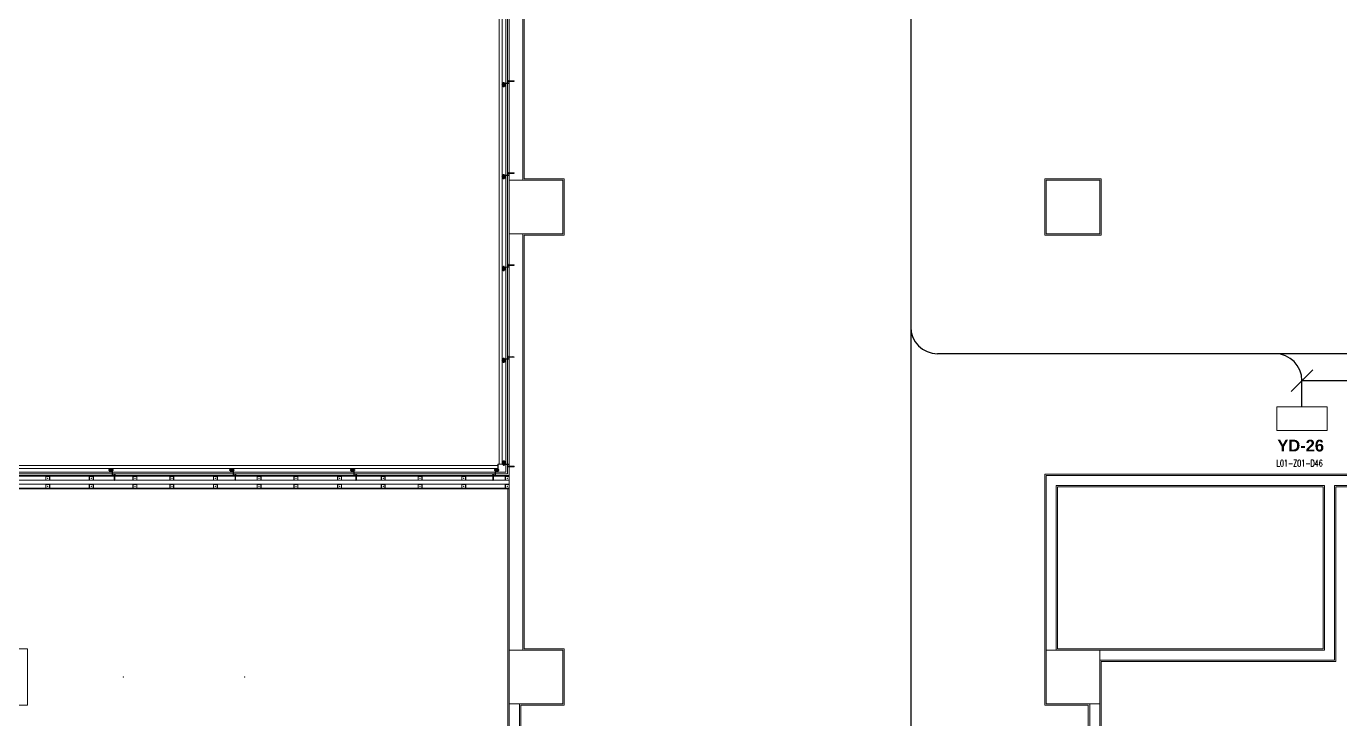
# Model space of a CAD drawing. Extents: x -3709 to 34962, y 0 to 8245.
# Drawn here: x 9076 to 11034, y 990 to 2022 of the extents above; entities that cross this region are included whole.
import ezdxf

# ---------------------------------------------------------------- set-up
doc = ezdxf.new("R2010")
doc.units = 0
doc.layers.get('0').update_dxf_attribs({"color": 9, "lineweight": 9})
for name, color, linetype, lineweight in [('00', 9, 'Continuous', 9), ('01', 9, 'Continuous', 9), ('06D', 9, 'Continuous', 9), ('10', 9, 'Continuous', 9), ('10A', 9, 'Continuous', 9), ('11', 9, 'Continuous', 9), ('14', 9, 'Continuous', 9), ('33', 9, 'BATTING', 9), ('E-DEDEKTÖR NUMARALARI', 20, 'Continuous', 30), ('E-MODÜL HATTI', 6, 'Continuous', 30), ('E-YAZI', 7, 'Continuous', 30), ('EQ LIST', 7, 'Continuous', 13), ('H-DAMPER', 1, 'Continuous', 13)]:
    doc.layers.add(name, color=color, linetype=linetype, lineweight=lineweight)
doc.styles.add('E-YAZI', font='txttw.shx')
doc.linetypes.add('BATTING', pattern='A,0.0001,-0.1,[134,ltypeshp.shx,S=0.1,R=0,X=-0.1,Y=0],-0.2,[134,ltypeshp.shx,S=0.1,R=180,X=0.1,Y=0],-0.1', length=0.4001)

# ---------------------------------------------------------------- blocks, each defined once
blk = doc.blocks.new('p-kolon-80x80-vw')
at = {"layer": '01'}
blk.add_lwpolyline([(-40, -40), (-40, 40), (40, 40), (40, -40)], close=True, dxfattribs=at)
blk = doc.blocks.new('cxvxv')
for p, q in [((-21988.4, 8561, 0), (-21988.4, 8560.3, 0)), ((-21988.4, 8560.3, 0), (-21986.6, 8560.3, 0)), ((-21988.4, 8555.4, 0), (-21986.6, 8555.4, 0)), ((-21988.4, 8554.7, 0), (-21988.4, 8555.4, 0)), ((-21986.9, 8561.1, 0), (-21988.2, 8561.1, 0)), ((-21988, 8561.2, 0), (-21987, 8561.3, 0)), ((-21988, 8561.3, 0), (-21988, 8561.3, 0)), ((-21988, 8561.2, 0), (-21988, 8561.3, 0)), ((-21988, 8561.3, 0), (-21987.9, 8561.3, 0)), ((-21988, 8561.1, 0), (-21987, 8561.2, 0)), ((-21988, 8561.1, 0), (-21988, 8561.2, 0)), ((-21988, 8561.2, 0), (-21988, 8561.2, 0)), ((-21988, 8561.1, 0), (-21988, 8561.1, 0)), ((-21988, 8561.1, 0), (-21988, 8561.1, 0)), ((-21988, 8561.1, 0), (-21988, 8561.1, 0)), ((-21988, 8561, 0), (-21988, 8560.3, 0)), ((-21988, 8560.3, 0), (-21987, 8560.3, 0)), ((-21988, 8560.3, 0), (-21988, 8560.3, 0)), ((-21988, 8560.1, 0), (-21988, 8555.6, 0)), ((-21988, 8555.4, 0), (-21987, 8555.4, 0)), ((-21988, 8554.7, 0), (-21988, 8555.4, 0)), ((-21988, 8555.4, 0), (-21988, 8555.4, 0)), ((-21987.5, 8561.3, 0), (-21987.9, 8561.3, 0)), ((-21987.7, 8561, 0), (-21987.7, 8561.1, 0)), ((-21987.7, 8561.1, 0), (-21987.7, 8561.1, 0)), ((-21987.5, 8561.3, 0), (-21987.1, 8561.3, 0)), ((-21987.1, 8561.3, 0), (-21987.1, 8561.2, 0)), ((-21987, 8561.3, 0), (-21987.1, 8561.3, 0)), ((-21987.1, 8561.3, 0), (-21987, 8561.3, 0)), ((-21987, 8561.3, 0), (-21987.1, 8561.3, 0)), ((-21987, 8561.3, 0), (-21987.1, 8561.3, 0)), ((-21987.1, 8561.2, 0), (-21987, 8561.2, 0)), ((-21987, 8561.2, 0), (-21987.1, 8561.2, 0)), ((-21987.1, 8561.2, 0), (-21987.1, 8561.1, 0)), ((-21987.1, 8561.1, 0), (-21987, 8561.1, 0)), ((-21987.1, 8560.6, 0), (-21987.1, 8561, 0)), ((-21987.1, 8560.6, 0), (-21987.1, 8560.3, 0)), ((-21987.1, 8560.3, 0), (-21987.1, 8560.3, 0)), ((-21987.1, 8555.6, 0), (-21987.1, 8560.1, 0)), ((-21987.1, 8555.1, 0), (-21987.1, 8555.4, 0)), ((-21987.1, 8555.4, 0), (-21987.1, 8555.4, 0)), ((-21987.1, 8555.1, 0), (-21987.1, 8554.7, 0)), ((-21987, 8560.3, 0), (-21987, 8560.3, 0)), ((-21987, 8555.6, 0), (-21987, 8560.1, 0)), ((-21987, 8555.4, 0), (-21987, 8555.4, 0)), ((-21986.6, 8560.3, 0), (-21986.6, 8561, 0)), ((-21986.6, 8555.4, 0), (-21986.6, 8554.7, 0)), ((-21986.9, 8554.7, 0), (-21988.2, 8554.7, 0))]:
    blk.add_line(p, q)
at = {"elevation": 0}
for points in [[(-21986.3, 8560.1), (-21988.7, 8560.1), (-21988.7, 8560.3), (-21986.3, 8560.3)], [(-21986.3, 8555.6), (-21988.7, 8555.6), (-21988.7, 8555.4), (-21986.3, 8555.4)]]:
    blk.add_lwpolyline(points, close=True, dxfattribs=at)
for points in [[(-21988, 8560.3), (-21988, 8560.3)], [(-21988, 8560.1), (-21988, 8555.6)], [(-21988, 8555.4), (-21988, 8555.4)]]:
    blk.add_lwpolyline(points, dxfattribs=at)
for centre, radius, start, end in [((-21988.2, 8560.8, 0), 0.315, 45.8497, 134.1503), ((-21987.5, 8560, 0), 1.12, 66.8701, 113.1299), ((-21987.5, 8560, 0), 1.12, 66.8701, 113.1299), ((-21986.9, 8560.8, 0), 0.313, 45.449, 134.551), ((-21988.2, 8555, 0), 0.315, 225.8497, 314.1503), ((-21987.5, 8555.8, 0), 1.12, 246.8701, 293.1299), ((-21987.5, 8555.8, 0), 1.12, 246.8701, 293.1299), ((-21986.9, 8555, 0), 0.313, 225.449, 314.551)]:
    blk.add_arc(centre, radius, start, end)
blk = doc.blocks.new('VIDA')
for p, q in [((-18072, 6524), (-18070, 6525)), ((-18072, 6524), (-18072, 6524)), ((-18072, 6524), (-18072, 6524)), ((-18070, 6523), (-18072, 6524)), ((-18070, 6525), (-18071, 6523)), ((-18071, 6523), (-18070, 6525)), ((-18070, 6523), (-18069, 6525)), ((-18070, 6525), (-18070, 6525)), ((-18070, 6525), (-18070, 6524)), ((-18070, 6524), (-18070, 6525)), ((-18070, 6525), (-18070, 6525)), ((-18070, 6525), (-18070, 6525)), ((-18070, 6525), (-18069, 6525)), ((-18070, 6524), (-18070, 6524)), ((-18069, 6522), (-18070, 6523)), ((-18070, 6523), (-18070, 6523)), ((-18069, 6523), (-18068, 6525)), ((-18069, 6522), (-18069, 6525)), ((-18069, 6525), (-18069, 6522)), ((-18069, 6525), (-18069, 6525)), ((-18069, 6525), (-18069, 6525)), ((-18069, 6525), (-18069, 6525)), ((-18069, 6525), (-18069, 6525)), ((-18069, 6525), (-18068, 6525)), ((-18069, 6523), (-18069, 6522)), ((-18068, 6522), (-18069, 6523)), ((-18069, 6523), (-18069, 6523)), ((-18069, 6522), (-18069, 6522)), ((-18067, 6525), (-18068, 6522)), ((-18068, 6523), (-18067, 6525)), ((-18068, 6525), (-18068, 6523)), ((-18068, 6522), (-18068, 6525)), ((-18068, 6525), (-18068, 6525)), ((-18068, 6525), (-18068, 6522)), ((-18068, 6525), (-18068, 6525)), ((-18068, 6525), (-18068, 6525)), ((-18068, 6525), (-18067, 6525)), ((-18068, 6523), (-18068, 6522)), ((-18068, 6522), (-18068, 6523)), ((-18068, 6523), (-18068, 6523)), ((-18068, 6523), (-18068, 6522)), ((-18067, 6522), (-18068, 6522)), ((-18068, 6522), (-18068, 6522)), ((-18066, 6525), (-18067, 6525)), ((-18067, 6523), (-18066, 6525)), ((-18066, 6525), (-18067, 6522)), ((-18067, 6525), (-18067, 6523)), ((-18067, 6522), (-18067, 6525)), ((-18067, 6525), (-18067, 6525)), ((-18067, 6525), (-18067, 6525)), ((-18067, 6525), (-18067, 6525)), ((-18067, 6522), (-18067, 6523)), ((-18067, 6523), (-18067, 6522)), ((-18067, 6523), (-18067, 6523)), ((-18067, 6523), (-18067, 6522)), ((-18066, 6522), (-18067, 6522)), ((-18066, 6525), (-18066, 6525)), ((-18066, 6525), (-18066, 6525)), ((-18066, 6525), (-18066, 6525)), ((-18066, 6525), (-18066, 6523)), ((-18066, 6522), (-18066, 6525)), ((-18065, 6525), (-18066, 6522)), ((-18066, 6523), (-18065, 6525)), ((-18066, 6525), (-18065, 6525)), ((-18066, 6523), (-18066, 6523)), ((-18066, 6523), (-18066, 6522)), ((-18066, 6523), (-18066, 6522)), ((-18066, 6522), (-18066, 6523)), ((-18065, 6522), (-18066, 6522)), ((-18065, 6525), (-18065, 6523)), ((-18065, 6522), (-18065, 6525)), ((-18065, 6525), (-18065, 6525)), ((-18065, 6525), (-18065, 6525)), ((-18065, 6525), (-18065, 6525)), ((-18065, 6525), (-18064, 6525)), ((-18065, 6523), (-18064, 6525)), ((-18064, 6525), (-18065, 6522)), ((-18065, 6522), (-18064, 6525)), ((-18065, 6523), (-18065, 6522)), ((-18065, 6523), (-18065, 6523)), ((-18065, 6523), (-18065, 6522)), ((-18065, 6522), (-18065, 6523)), ((-18064, 6523), (-18065, 6522)), ((-18064, 6523), (-18065, 6522)), ((-18065, 6522), (-18065, 6522)), ((-18064, 6525), (-18064, 6525)), ((-18064, 6525), (-18064, 6525)), ((-18064, 6525), (-18064, 6525)), ((-18064, 6525), (-18064, 6523)), ((-18064, 6522), (-18062, 6525)), ((-18062, 6525), (-18064, 6522)), ((-18064, 6523), (-18062, 6525)), ((-18062, 6525), (-18064, 6525)), ((-18064, 6523), (-18064, 6523)), ((-18062, 6523), (-18064, 6522)), ((-18062, 6523), (-18064, 6522)), ((-18064, 6522), (-18064, 6523)), ((-18064, 6522), (-18064, 6522)), ((-18063, 6522), (-18062, 6525)), ((-18061, 6525), (-18063, 6523)), ((-18062, 6525), (-18063, 6525)), ((-18062, 6523), (-18063, 6522)), ((-18063, 6522), (-18061, 6523)), ((-18062, 6523), (-18063, 6522)), ((-18063, 6523), (-18061, 6523)), ((-18063, 6522), (-18061, 6522)), ((-18062, 6525), (-18061, 6525)), ((-18062, 6525), (-18062, 6525)), ((-18062, 6525), (-18062, 6525)), ((-18062, 6525), (-18062, 6525)), ((-18061, 6525), (-18062, 6525)), ((-18062, 6523), (-18061, 6525)), ((-18061, 6525), (-18062, 6522)), ((-18062, 6522), (-18061, 6525)), ((-18061, 6523), (-18062, 6525)), ((-18062, 6525), (-18061, 6522)), ((-18062, 6525), (-18062, 6523)), ((-18062, 6525), (-18062, 6525)), ((-18062, 6525), (-18061, 6525)), ((-18062, 6523), (-18062, 6523)), ((-18062, 6522), (-18062, 6523)), ((-18061, 6523), (-18062, 6522)), ((-18061, 6523), (-18062, 6522)), ((-18062, 6522), (-18062, 6522)), ((-18061, 6525), (-18060, 6525)), ((-18061, 6525), (-18061, 6525)), ((-18061, 6525), (-18061, 6525)), ((-18061, 6525), (-18061, 6525)), ((-18061, 6525), (-18061, 6523)), ((-18061, 6522), (-18060, 6525)), ((-18060, 6525), (-18061, 6522)), ((-18061, 6523), (-18060, 6525)), ((-18061, 6523), (-18061, 6523)), ((-18060, 6523), (-18061, 6522)), ((-18060, 6523), (-18061, 6522)), ((-18061, 6522), (-18061, 6523)), ((-18061, 6522), (-18061, 6522)), ((-18060, 6525), (-18060, 6525)), ((-18060, 6525), (-18060, 6525)), ((-18060, 6525), (-18060, 6525)), ((-18060, 6525), (-18060, 6525)), ((-18060, 6525), (-18060, 6523)), ((-18060, 6523), (-18060, 6525)), ((-18059, 6525), (-18060, 6522)), ((-18060, 6522), (-18059, 6525)), ((-18060, 6525), (-18059, 6525)), ((-18059, 6524), (-18060, 6523)), ((-18060, 6522), (-18060, 6523)), ((-18060, 6523), (-18060, 6522)), ((-18060, 6523), (-18060, 6522)), ((-18060, 6523), (-18060, 6523)), ((-18060, 6523), (-18059, 6523)), ((-18060, 6522), (-18060, 6522)), ((-18058, 6527), (-18059, 6527)), ((-18059, 6521), (-18059, 6527)), ((-18059, 6525), (-18059, 6525)), ((-18058, 6521), (-18059, 6521))]:
    blk.add_line(p, q)
for points in [[(-18069, 6525), (-18069, 6523)], [(-18057, 6524), (-18057, 6524), (-18057, 6524), (-18057, 6523)]]:
    blk.add_lwpolyline(points)
for start, end in [(7.5095, 35.2427), (324.7573, 352.4905)]:
    blk.add_arc((-18062, 6524), 5.21, start, end)
blk = doc.blocks.new('çelik dübel')
at = {"ltscale": 7}
for p, q in [((-87, -2), (-85, 2)), ((-85, -6), (-85, 2)), ((-68, 2), (-85, 2)), ((-75, -6), (-75, 2)), ((-70, -6), (-70, 2)), ((-68, 3), (-58, 2)), ((-68, -7), (-68, 3)), ((-58, -6), (-58, 2)), ((-53, 2), (-58, 2)), ((-8, 2), (-58, 2)), ((-53, -6), (-53, 2)), ((-25, -6), (-25, 2)), ((-25, -6), (-24, 2)), ((-23, -6), (-22, 2)), ((-21, -6), (-20, 2)), ((-19, -6), (-18, 2)), ((-17, -6), (-16, 2)), ((-85, -6), (-87, -2)), ((-68, -6), (-85, -6)), ((-68, -7), (-58, -6)), ((-53, -5), (-58, -5)), ((-8, -6), (-58, -6))]:
    blk.add_line(p, q, dxfattribs=at)
for p, q in [((-15, -6), (-14, 2)), ((-13, -6), (-12, 2)), ((-11, -6), (-10, 1)), ((-10, -9), (-10, 5)), ((-9, 5), (-10, 5)), ((-10, 3), (-10, 5)), ((-9, -9), (-9, 5)), ((-8, 2), (-8, 3)), ((-8, -4), (-8, 0)), ((-5, 4), (-7, 4)), ((-5, 1), (-7, 1)), ((-4, 2), (-4, 3)), ((-1, 2), (-4, 2)), ((-4, -4), (-4, 0)), ((-3, -6), (-2, 2)), ((-1, -6), (0, 1)), ((0, -5), (0, 1)), ((-10, -7), (-10, -9)), ((-9, -9), (-10, -9)), ((-8, -6), (-8, -7)), ((-5, -5), (-7, -5)), ((-5, -8), (-7, -8)), ((-4, -6), (-4, -7)), ((-1, -6), (-4, -6))]:
    blk.add_line(p, q)
for points in [[(-68, 1), (-67, 0), (-67, 0), (-67, 0), (-66, -1), (-66, -1), (-66, -2), (-65, -2), (-65, -3), (-65, -3), (-65, -3), (-65, -3), (-64, -4), (-64, -4), (-64, -3), (-64, -3), (-63, -3), (-63, -3), (-63, -3), (-63, -2), (-62, -2), (-62, -2), (-62, -1), (-62, -1), (-61, -1), (-61, -1), (-61, -1), (-61, 0), (-61, 0), (-60, -1), (-60, -1), (-60, -1), (-60, -1), (-60, -1), (-60, -2), (-59, -2), (-59, -3), (-59, -3), (-59, -3), (-58, -3), (-58, -3)], [(-68, 0), (-68, 0), (-68, 0), (-68, -1), (-68, -1), (-68, -1), (-68, -1), (-68, -1), (-68, -1), (-68, -1), (-68, -1), (-68, -1), (-67, -1), (-67, -1), (-67, -1), (-67, -1), (-67, -1), (-67, -1), (-67, -1), (-67, -1), (-67, -1), (-67, -1), (-67, -1), (-67, -1), (-67, -1), (-67, -1), (-67, -1), (-67, -2), (-67, -2), (-67, -2), (-67, -2), (-67, -2), (-67, -2), (-67, -2), (-67, -2), (-67, -2), (-67, -2), (-67, -2), (-67, -2), (-67, -2), (-67, -2), (-67, -2), (-67, -2), (-66, -2), (-66, -3), (-66, -3), (-66, -3), (-66, -3), (-66, -3), (-66, -3), (-66, -3), (-66, -3), (-66, -3), (-66, -3), (-66, -3), (-66, -3), (-66, -3), (-66, -3), (-66, -3), (-66, -3), (-66, -3), (-66, -4), (-66, -4), (-66, -4), (-66, -4), (-66, -4), (-66, -4), (-66, -4), (-66, -4), (-66, -4), (-66, -4), (-66, -4), (-65, -4), (-65, -4), (-65, -4), (-65, -4), (-65, -4), (-65, -4), (-65, -4), (-65, -4), (-65, -4), (-65, -4), (-65, -4), (-65, -4), (-65, -4), (-65, -4), (-65, -5), (-65, -5), (-65, -5), (-64, -5), (-64, -5), (-64, -5), (-64, -5), (-64, -5), (-64, -5), (-64, -5), (-64, -5), (-64, -5), (-64, -5), (-64, -4), (-64, -4), (-64, -4), (-64, -4), (-64, -4), (-64, -4), (-63, -4), (-63, -4), (-63, -4), (-63, -4), (-63, -4), (-63, -4), (-63, -4), (-63, -4), (-63, -4), (-63, -4), (-63, -4), (-63, -4), (-63, -4), (-63, -4), (-63, -4), (-63, -4), (-63, -4), (-63, -4), (-63, -4), (-63, -4), (-63, -4), (-63, -4), (-63, -4), (-63, -4), (-62, -4), (-62, -4), (-62, -3), (-62, -3), (-62, -3), (-62, -3), (-62, -3), (-62, -3), (-62, -3), (-62, -3), (-62, -3), (-62, -3), (-62, -3), (-62, -3), (-62, -3), (-62, -3), (-62, -3), (-62, -3), (-62, -3), (-62, -3), (-62, -3), (-62, -3), (-62, -3), (-62, -3), (-62, -3), (-62, -3), (-62, -3), (-62, -2), (-61, -2), (-61, -2), (-61, -2), (-61, -2), (-61, -2), (-61, -2), (-61, -2), (-61, -2), (-61, -2), (-61, -2), (-61, -2), (-61, -2), (-61, -2), (-61, -2), (-61, -2), (-61, -2), (-61, -2), (-61, -2), (-61, -2), (-61, -2), (-61, -2), (-61, -2), (-61, -2), (-61, -2), (-61, -2), (-61, -2), (-61, -2), (-61, -2), (-61, -2), (-61, -2), (-61, -2), (-61, -2), (-61, -2), (-61, -2), (-61, -2), (-61, -2), (-61, -2), (-61, -2), (-61, -2), (-61, -2), (-61, -2), (-61, -2), (-61, -2), (-60, -2), (-60, -2), (-60, -2), (-60, -2), (-60, -3), (-60, -3), (-60, -3), (-60, -3), (-60, -3), (-60, -3), (-60, -3), (-60, -3), (-60, -3), (-60, -3), (-60, -3), (-60, -3), (-60, -3), (-60, -3), (-60, -3), (-60, -3), (-60, -3), (-60, -3), (-60, -4), (-60, -4), (-60, -4), (-60, -4), (-60, -4), (-60, -4), (-59, -4), (-59, -4), (-59, -4), (-59, -4), (-59, -4), (-59, -4), (-59, -4), (-59, -4), (-59, -4), (-59, -4), (-58, -4), (-58, -4), (-58, -5)]]:
    blk.add_lwpolyline(points)
for centre, start, end in [((-7, 3), 90, 180), ((-7, 2), 180, 270), ((-7, 0), 90, 180), ((-5, 3), 0, 90), ((-5, 2), 270, 0), ((-5, 0), 0, 90), ((-1, 1), 0, 90), ((-7, -4), 180, 270), ((-7, -6), 90, 180), ((-7, -7), 180, 270), ((-5, -4), 270, 0), ((-5, -6), 0, 90), ((-5, -7), 270, 0), ((-1, -5), 270, 0)]:
    blk.add_arc(centre, 1, start, end)
blk = doc.blocks.new('kjdol')
at = {"elevation": -249.8}
for points in [[(77398, 60089.9), (77398, 60085.9), (77394, 60085.9), (77394, 60089.9)], [(77397.8, 60089.7), (77397.8, 60086.1), (77394.2, 60086.1), (77394.2, 60089.7)]]:
    blk.add_lwpolyline(points, close=True, dxfattribs=at)
at = {"ltscale": 10, "elevation": -278.9}
blk.add_lwpolyline([(77394.1, 60089.9), (77403.3, 60089.9, 0.460237), (77404.2, 60090.8), (77404.2, 60094.9), (77403.8, 60094.9), (77403.8, 60091.3, -0.414214), (77402.8, 60090.3), (77394.1, 60090.3)], format="xyb", close=True, dxfattribs=at)
at = {"xscale": 0.1000000000058208, "yscale": 0.1000000000058208, "zscale": 0.1000000000058208, "rotation": 180}
blk.add_blockref('VIDA', (75587.8, 60740.3, -249.8), dxfattribs=at)
blk.add_blockref('cxvxv', (99383.5, 51530.1, -249.8))
at = {"extrusion": (0, 0, -1), "xscale": 0.1000000000058208, "yscale": 0.1000000000058208, "zscale": -0.0999999999999091}
blk.add_blockref('çelik dübel', (-77402.7, 60093.4, 459.2), dxfattribs=at)
blk = doc.blocks.new('prf-60x60')
for points in [[(-2.5, -6), (2.5, -6, 0.414214), (3, -5.5), (3, -0.5, 0.414214), (2.5, 0), (-2.5, 0, 0.414214), (-3, -0.5), (-3, -5.5, 0.414214)], [(-2.5, -5.7), (2.5, -5.7, 0.414214), (2.7, -5.5), (2.7, -0.5, 0.414214), (2.5, -0.3), (-2.5, -0.3, 0.414214), (-2.7, -0.5), (-2.7, -5.5, 0.414214)]]:
    blk.add_lwpolyline(points, format="xyb", close=True)
at = {"color": 252}
blk.add_point((0, -3), dxfattribs=at)

msp = doc.modelspace()

# ---------------------------------------------------------------- linework, layer by layer
for p in [(9220.5, 1052.5), (9401.2, 1052.5)]:
    msp.add_point(p)
at = {"layer": '00'}
for points in [[(9815.8, 2412.5), (9795.8, 2412.5), (9795.8, 1792.5), (9815.8, 1792.5)], [(10610.8, 1092.5), (10610.8, 1337.5), (11010.8, 1337.5), (11010.8, 1092.5), (10675.8, 1092.5), (10675.8, 1077.5), (11025.8, 1077.5), (11025.8, 1337.5), (11460.8, 1337.5), (11460.8, 1092.5), (11475.8, 1092.5), (11475.8, 1352.5), (10595.8, 1352.5), (10595.8, 1092.5)]]:
    msp.add_lwpolyline(points, close=True, dxfattribs=at)
for points in [[(9795.8, 1092.5), (9795.8, 1352.5), (9795.8, 1712.5), (9815.8, 1712.5), (9815.8, 1092.5), (9815.8, 1092.5)], [(9795.8, 662.5), (9795.8, 662.5), (9795.8, 1012.5), (9810.8, 1012.5), (9810.8, 757.5), (10535.8, 757.5), (10535.8, 742.5), (10395.8, 742.5), (10395.8, 662.5), (10380.8, 662.5), (10380.8, 742.5), (9810.8, 742.5), (9810.8, 662.5), (9810.8, 662.5)], [(10645.8, 757.5), (10660.8, 757.5), (10660.8, 1012.5), (10675.8, 1012.5), (10675.8, 392.5), (10660.8, 392.5), (10660.8, 742.5), (10645.8, 742.5), (10645.8, 757.5), (10660.8, 757.5)]]:
    msp.add_lwpolyline(points, dxfattribs=at)
at = {"layer": '06D'}
for points in [[(12297.5, 207.5), (11450.8, 207.5), (11450.8, 307.5), (7390.8, 307.5), (7390.8, 1357.5), (9790.8, 1357.5), (9790.8, 3897.5), (11450.8, 3897.5), (11450.8, 3997.5), (12297.5, 3997.5)], [(9795.8, 1345.5), (7402.8, 1345.5), (7402.8, 1092.5)], [(9795.8, 1339.5), (7408.8, 1339.5), (7408.8, 1092.5)], [(9705.8, 759.5), (9793.8, 759.5), (9707.8, 759.5), (9793.8, 759.5), (9793.8, 1332.5)]]:
    msp.add_lwpolyline(points, dxfattribs=at)
at = {"layer": '10A'}
for points in [[(9780.8, 3104.8), (9780.8, 1369.5), (9785.3, 1369.5), (9785.3, 3104.8), (9780.8, 3104.8)], [(9779.8, 1369.5), (9778.8, 1369.5), (9778.8, 1363), (9775, 1363), (9775, 1362.7), (9779, 1362.7), (9779, 1369.3), (9780, 1369.3), (9780, 1369.3), (9785.5, 1369.3), (9785.5, 1373.3), (9785.3, 1373.3), (9785.3, 1369.5), (9779.8, 1369.5), (9779.8, 1369.5)], [(9778.6, 1367.5), (7415.1, 1367.5), (7415.1, 1363), (9778.6, 1363), (9778.6, 1367.5)]]:
    msp.add_lwpolyline(points, dxfattribs=at)
at = {"layer": '11'}
for points in [[(9795.8, 1352.5), (7395.8, 1352.5), (7395.8, 1092.5)], [(9795.8, 1351.5), (7396.8, 1351.5), (7396.8, 1092.5)], [(9795.8, 1333.5), (7414.8, 1333.5), (7414.8, 1092.5)], [(9795.8, 1332.5), (7415.8, 1332.5), (7415.8, 1092.5)]]:
    msp.add_lwpolyline(points, dxfattribs=at)
at = {"layer": '14'}
for points in [[(9817.8, 2410.5), (9817.8, 1794.5), (9877.8, 1794.5), (9877.8, 1710.5), (9817.8, 1710.5), (9817.8, 1330.5), (9817.8, 1330.5), (9817.8, 1094.5), (9877.8, 1094.5), (9877.8, 1010.5), (9812.8, 1010.5), (9812.8, 759.5)], [(10658.8, 759.5), (10658.8, 1010.5), (10593.8, 1010.5), (10593.8, 1354.5), (11458.8, 1354.5)]]:
    msp.add_lwpolyline(points, dxfattribs=at)
for points in [[(10593.8, 1794.5), (10677.8, 1794.5), (10677.8, 1710.5), (10593.8, 1710.5)], [(11008.8, 1335.5), (10612.8, 1335.5), (10612.8, 1094.5), (11008.8, 1094.5)], [(11458.8, 1335.5), (11027.8, 1335.5), (11027.8, 1075.5), (10677.8, 1075.5), (10677.8, 1010.5), (10677.8, 1010.5), (10677.8, 394.5), (10677.8, 394.5), (10677.8, 334.5), (11393.8, 334.5), (11393.8, 394.5), (11458.8, 394.5), (11458.8, 1010.5), (11393.8, 1010.5), (11393.8, 1094.5), (11458.8, 1094.5)], [(8993.8, 1094.5), (9077.8, 1094.5), (9077.8, 1010.5), (8993.8, 1010.5)]]:
    msp.add_lwpolyline(points, close=True, dxfattribs=at)
at = {"layer": '33', "ltscale": 0.2}
for points in [[(9793.3, 2414.5), (9793.3, 1625.5)], [(7405.1, 1355), (9793.3, 1355), (9793.3, 1714.5)]]:
    msp.add_lwpolyline(points, dxfattribs=at)
at = {"layer": 'E-MODÜL HATTI', "ltscale": 50}
for p, q in [((10394, 3107.3), (10394, 720.1)), ((11453.9, 1533.9), (10434, 1533.9)), ((10977.1, 1454.8), (10977.1, 1493.9))]:
    msp.add_line(p, q, dxfattribs=at)
for centre, start, end in [((10434, 1573.9), 180, 270), ((10937.1, 1493.9), 0, 90)]:
    msp.add_arc(centre, 40, start, end, dxfattribs=at)
at = {"layer": 'E-YAZI', "color": 3}
for p, q in [((10993.3, 1510.1), (10960.9, 1477.8)), ((10977.1, 1493.9), (11183.7, 1493.9))]:
    msp.add_line(p, q, dxfattribs=at)
at = {"layer": 'H-DAMPER'}
msp.add_lwpolyline([(10939.6, 1419.8), (11014.6, 1419.8), (11014.6, 1454.8), (10939.6, 1454.8)], close=True, dxfattribs=at)

# ---------------------------------------------------------------- block references
for p in [(9835.8, 1752.5), (10635.8, 1752.5), (9835.8, 1052.5), (10635.8, 1052.5)]:
    msp.add_blockref('p-kolon-80x80-vw', p)
at = {"layer": '10'}
for p in [(-67608.6, -58153.3, 249.8), (-67608.6, -58290.3, 249.8), (-67608.6, -58427.2, 249.8), (-67608.6, -58564.1, 249.8)]:
    msp.add_blockref('kjdol', p, dxfattribs=at)
at = {"layer": '10', "xscale": -1}
for p, rotation in [((-67608.4, 61459.1, 249.8), 180), ((69864.9, 78756.7, 278.9), 90)]:
    msp.add_blockref('kjdol', p, dxfattribs=dict(at, rotation=rotation))
at = {"layer": '10', "rotation": 270}
for name, p in [('prf-60x60', (9110.8, 1348.5)), ('prf-60x60', (9175.8, 1348.5)), ('kjdol', (-50885.8, 78756.7, 278.9)), ('prf-60x60', (9240.8, 1348.5)), ('prf-60x60', (9295.8, 1348.5)), ('prf-60x60', (9360.8, 1348.5)), ('kjdol', (-50705.8, 78756.7, 278.9)), ('prf-60x60', (9425.8, 1348.5)), ('prf-60x60', (9480.8, 1348.5)), ('prf-60x60', (9545.8, 1348.5)), ('kjdol', (-50525.8, 78756.7, 278.9)), ('prf-60x60', (9610.8, 1348.5)), ('prf-60x60', (9665.8, 1348.5)), ('prf-60x60', (9730.8, 1348.5)), ('prf-60x60', (9795.8, 1348.5)), ('prf-60x60', (9110.8, 1336.5)), ('prf-60x60', (9175.8, 1336.5)), ('prf-60x60', (9240.8, 1336.5)), ('prf-60x60', (9295.8, 1336.5)), ('prf-60x60', (9360.8, 1336.5)), ('prf-60x60', (9425.8, 1336.5)), ('prf-60x60', (9480.8, 1336.5)), ('prf-60x60', (9545.8, 1336.5)), ('prf-60x60', (9610.8, 1336.5)), ('prf-60x60', (9665.8, 1336.5)), ('prf-60x60', (9730.8, 1336.5)), ('prf-60x60', (9795.8, 1336.5))]:
    msp.add_blockref(name, p, dxfattribs=at)

# ---------------------------------------------------------------- texts
at = {"layer": 'E-DEDEKTÖR NUMARALARI', "style": 'E-YAZI', "width": 0.7}
msp.add_text('L01-Z01-D46', height=10, dxfattribs=at).set_placement((10939.2, 1365.8))
at = {"layer": 'EQ LIST', "color": 6, "insert": (10975.3, 1397), "char_height": 17.55, "width": 288.049, "attachment_point": 5}
msp.add_mtext('{\\fArial|b1|i0|c162|p34;YD-26}', dxfattribs=at)

doc.saveas('drawing.dxf')
